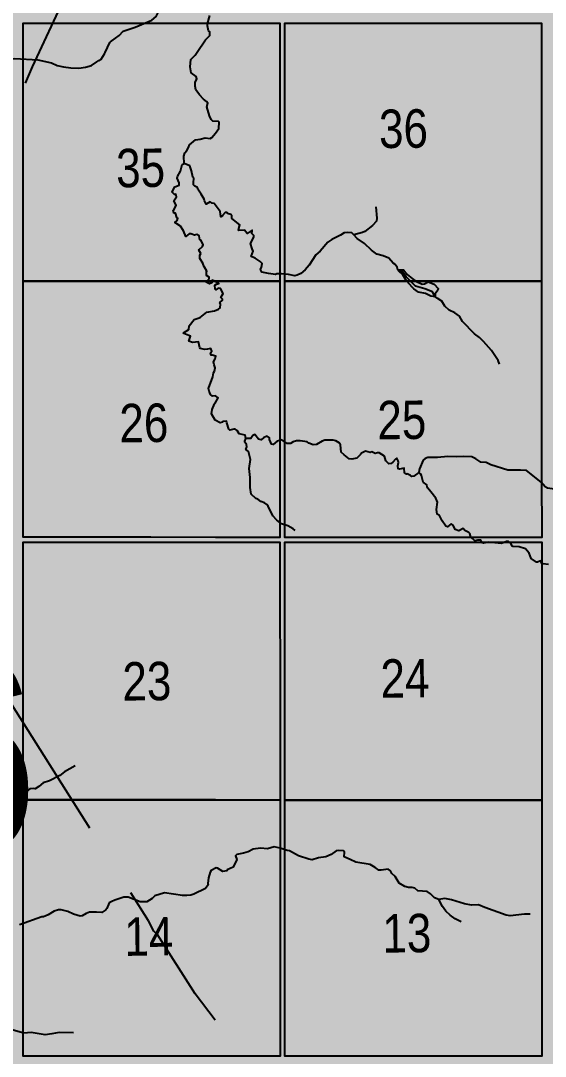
# Model space of a CAD drawing. Extents: x 399452 to 415540, y 6060435 to 6067869.
# Drawn here: x 410118.1 to 410227.1, y 6063193.7 to 6063408.6 of the extents above; entities that cross this region are included whole.
import ezdxf
from ezdxf.enums import TextEntityAlignment as Align

# ---------------------------------------------------------------- set-up
doc = ezdxf.new("R2010")
doc.units = 0
doc.header["$LTSCALE"] = 5
doc.linetypes.add('DASHED2', pattern=[9.525, 6.35, -3.175])
for name, color, linetype in [('P-PROPOSED', 10, 'Continuous'), ('Quarters', 8, 'Continuous'), ('RoadSeg', 57, 'DASHED2'), ('T-WATER', 160, 'Continuous')]:
    doc.layers.add(name, color=color, linetype=linetype)
doc.layers.add('ROUTE-MAP-BACKGROUND-H', color=7, linetype='Continuous', true_color=0xf0ebff)
doc.styles.add('120', font='ARIALN.TTF', dxfattribs={"height": 13})
doc.styles.get("Standard").update_dxf_attribs({"font": 'ARIALN.TTF'})

# ---------------------------------------------------------------- blocks, each defined once
blk = doc.blocks.new('*U228')
h = blk.add_hatch(color=255)
edge = h.paths.add_edge_path()
edge.add_line((-44, -28.5), (44, -28.5))
edge.add_arc((44, -22.5), 6, 270, 360)
edge.add_line((50, -22.5), (50, 21))
edge.add_arc((44, 21), 6, 0, 90)
edge.add_line((44, 27), (-44, 27))
edge.add_arc((-44, 21), 6, 90, 180)
edge.add_line((-50, 21), (-50, -22.5))
edge.add_arc((-44, -22.5), 6, 180, 270)
at = {"color": 1, "flags": 128}
blk.add_lwpolyline([(-44, -28.5, 3, 3, 0), (44, -28.5, 3, 3, 0.414214), (50, -22.5, 3, 3, 0), (50, 21, 3, 0, 0.414214), (44, 27, 0, 0, 0), (-44, 27, 0, 0, 0.414214), (-50, 21, 0, 0, 0), (-50, -22.5, 0, 3, 0.414214)], format="xyseb", close=True, dxfattribs=at)
blk.add_lwpolyline([(-509.24, -5.55, 0, 7.5, 0), (0, 0, 0, 0, 0)], format="xyseb", dxfattribs=at)
at = {"color": 1, "lineweight": 30, "flags": 104}
blk.add_attdef('ENTER_TEXT', text='', height=10, dxfattribs=at).set_placement((0, 0), align=Align.MIDDLE_CENTER)

msp = doc.modelspace()

# ---------------------------------------------------------------- hatches: boundary and pattern name
at = {"layer": 'ROUTE-MAP-BACKGROUND-H'}
h = msp.add_hatch(color=256, dxfattribs=at)
h.dxf.hatch_style = 1
h.paths.add_polyline_path([(410779.995, 6062481.762), (410779.995, 6063736.327), (409587.427, 6063736.085), (409587.427, 6062481.762)])

# ---------------------------------------------------------------- linework, layer by layer
at = {"layer": 'P-PROPOSED', "color": 90, "const_width": 1.999, "flags": 128}
msp.add_lwpolyline([(410171.255, 6063184.414), (410154.491, 6063206.477), (410146.547, 6063218.849), (410145.901, 6063219.5), (410144.758, 6063221.638), (410136.946, 6063234.046), (410099.785, 6063292.764)], dxfattribs=at)
at = {"layer": 'Quarters', "flags": 128}
for points in [[(410171.991, 6063354.546), (410158.574, 6063354.554), (410145.158, 6063354.561), (410131.741, 6063354.569), (410118.659, 6063354.577), (410118.662, 6063367.955), (410118.664, 6063381.334), (410118.667, 6063394.713), (410118.669, 6063408.091), (410131.747, 6063408.084), (410145.158, 6063408.076), (410158.57, 6063408.068), (410171.982, 6063408.06), (410171.984, 6063394.682), (410171.986, 6063381.303), (410171.989, 6063367.925)], [(410226.326, 6063354.543), (410212.91, 6063354.544), (410199.493, 6063354.544), (410186.077, 6063354.545), (410172.995, 6063354.546), (410172.992, 6063367.925), (410172.99, 6063381.303), (410172.988, 6063394.682), (410172.985, 6063408.06), (410186.062, 6063408.06), (410199.474, 6063408.059), (410212.886, 6063408.058), (410226.298, 6063408.058), (410226.305, 6063394.679), (410226.312, 6063381.3), (410226.319, 6063367.922)], [(410171.991, 6063354.546), (410171.993, 6063341.168), (410171.995, 6063327.789), (410171.998, 6063314.411), (410172, 6063301.367), (410158.578, 6063301.375), (410145.156, 6063301.383), (410131.735, 6063301.39), (410118.648, 6063301.398), (410118.651, 6063314.442), (410118.654, 6063327.82), (410118.657, 6063341.198), (410118.659, 6063354.577), (410131.741, 6063354.569), (410145.158, 6063354.561), (410158.574, 6063354.554)], [(410226.326, 6063354.543), (410226.333, 6063341.164), (410226.34, 6063327.786), (410226.348, 6063314.407), (410226.355, 6063301.363), (410212.933, 6063301.364), (410199.512, 6063301.365), (410186.09, 6063301.366), (410173.003, 6063301.367), (410173.001, 6063314.411), (410172.999, 6063327.789), (410172.997, 6063341.168), (410172.995, 6063354.546), (410186.077, 6063354.545), (410199.493, 6063354.544), (410212.91, 6063354.544)], [(410172.008, 6063246.851), (410158.582, 6063246.859), (410145.155, 6063246.867), (410131.728, 6063246.874), (410118.637, 6063246.882), (410118.639, 6063260.26), (410118.642, 6063273.638), (410118.645, 6063287.016), (410118.648, 6063300.395), (410131.735, 6063300.387), (410145.156, 6063300.38), (410158.578, 6063300.372), (410172, 6063300.364), (410172.002, 6063286.986), (410172.004, 6063273.608), (410172.006, 6063260.229)], [(410226.384, 6063246.846), (410212.957, 6063246.847), (410199.531, 6063246.848), (410186.104, 6063246.85), (410173.012, 6063246.851), (410173.01, 6063260.229), (410173.007, 6063273.607), (410173.005, 6063286.986), (410173.003, 6063300.364), (410186.09, 6063300.363), (410199.512, 6063300.362), (410212.934, 6063300.361), (410226.355, 6063300.36), (410226.362, 6063286.981), (410226.369, 6063273.603), (410226.377, 6063260.224)], [(410172.008, 6063246.851), (410172.011, 6063233.473), (410172.013, 6063220.095), (410172.015, 6063206.717), (410172.017, 6063193.673), (410158.586, 6063193.681), (410145.154, 6063193.688), (410131.722, 6063193.696), (410118.626, 6063193.703), (410118.628, 6063206.747), (410118.631, 6063220.125), (410118.634, 6063233.504), (410118.637, 6063246.882), (410131.728, 6063246.874), (410145.155, 6063246.867), (410158.582, 6063246.859)], [(410226.384, 6063246.846), (410226.391, 6063233.467), (410226.398, 6063220.089), (410226.406, 6063206.71), (410226.413, 6063193.666), (410212.981, 6063193.668), (410199.55, 6063193.669), (410186.118, 6063193.671), (410173.021, 6063193.673), (410173.019, 6063206.716), (410173.016, 6063220.095), (410173.014, 6063233.473), (410173.012, 6063246.851), (410186.104, 6063246.85), (410199.531, 6063246.848), (410212.957, 6063246.847)]]:
    msp.add_lwpolyline(points, close=True, dxfattribs=at)
at = {"layer": 'RoadSeg', "flags": 128}
for points in [[(410090.339, 6063363.421), (410096.593, 6063365.051), (410106.063, 6063367.217), (410106.591, 6063367.461), (410106.981, 6063367.868), (410120.625, 6063399.004), (410130.136, 6063419.537), (410131.008, 6063420.787)], [(410635.503, 6062662.611), (410623.182, 6062677.185), (410615.418, 6062685.603), (410610.626, 6062690.325), (410608.328, 6062692.038), (410605.836, 6062693.449), (410602.109, 6062695.066), (410598.858, 6062696.162), (410596.918, 6062696.652), (410592.411, 6062697.388), (410574.33, 6062699.73), (410567.455, 6062699.752), (410543.157, 6062699.83), (410539.682, 6062700.521), (410537.266, 6062701.468), (410535.014, 6062702.584), (410532.452, 6062704.16), (410530.221, 6062705.809), (410527.236, 6062708.506), (410498.03, 6062745.775), (410488.359, 6062758.625), (410474.621, 6062776.681), (410454.363, 6062802.935), (410449.395, 6062809.617), (410443.105, 6062817.501), (410442.312, 6062818.782), (410441.96, 6062819.707), (410441.764, 6062821.1), (410442.044, 6062823.568), (410445.812, 6062834.096), (410446.919, 6062836.782), (410447.626, 6062839.525), (410447.693, 6062841.057), (410447.477, 6062843.382), (410446.973, 6062845.168), (410446.272, 6062846.85), (410444.923, 6062849.25), (410444.068, 6062850.363), (410438.032, 6062857.108), (410422.184, 6062874.818), (410420.509, 6062876.912), (410415.709, 6062882.001), (410414.478, 6062883.538), (410393.689, 6062920.661), (410380.798, 6062943.179), (410374.446, 6062953.957), (410327.737, 6063036.278), (410306.126, 6063074.515), (410304.54, 6063077.11), (410301.874, 6063080.414), (410300.823, 6063081.323), (410298.229, 6063082.798), (410281.159, 6063090.653), (410257.915, 6063100.904), (410227.404, 6063114.894), (410223.974, 6063116.584), (410222.084, 6063117.842), (410220.351, 6063119.502), (410214.808, 6063126.67), (410185.149, 6063166.233), (410171.183, 6063184.535), (410154.408, 6063206.604), (410146.458, 6063218.978), (410145.812, 6063219.63), (410144.668, 6063221.768), (410136.851, 6063234.179), (410099.662, 6063292.913), (410096.912, 6063297.047), (410094.901, 6063299.3), (410093.649, 6063300.304), (410092.301, 6063301.074), (410086.116, 6063304.004), (410083.602, 6063304.881), (410067.551, 6063311.726), (410060.361, 6063314.967), (410053.075, 6063318.072), (410042.018, 6063323.227), (410039.771, 6063324.044), (410038.836, 6063324.191)]]:
    msp.add_lwpolyline(points, dxfattribs=at)
at = {"layer": 'T-WATER', "flags": 128}
for points in [[(410136.817, 6063404.232), (410137.079, 6063404.428), (410138.594, 6063405.56), (410139.427, 6063406.4), (410141.915, 6063407.272), (410145.408, 6063408.741), (410146.309, 6063409.493), (410146.864, 6063410.552), (410147.768, 6063411.296), (410149.022, 6063411.636), (410149.824, 6063412.462), (410150.516, 6063414.243)], [(410152.109, 6063378.991), (410152.04, 6063380.497), (410152.231, 6063381.176), (410152.63, 6063381.645), (410152.978, 6063382.252), (410153.172, 6063382.87), (410154.476, 6063383.89), (410155.432, 6063384.029), (410156.486, 6063384.309), (410157.502, 6063384.142), (410157.819, 6063384.331), (410158.608, 6063385.226), (410159.331, 6063386.219), (410159.356, 6063387.569), (410159.231, 6063387.675), (410158.034, 6063387.738), (410157.708, 6063388.093), (410157.367, 6063388.844), (410156.79, 6063390.699), (410156.986, 6063391.469), (410156.75, 6063391.817), (410156.126, 6063392.339), (410155.295, 6063393.221), (410154.498, 6063394.238), (410154.391, 6063395.038), (410154.4, 6063395.763), (410154.721, 6063396.543), (410154.567, 6063397.009), (410153.553, 6063397.786), (410153.322, 6063399.043), (410153.469, 6063400.521), (410154.351, 6063401.473), (410154.808, 6063402.053), (410156.506, 6063404.615), (410157.457, 6063405.5), (410157.436, 6063406.31), (410157.13, 6063406.523), (410156.922, 6063407.549), (410156.959, 6063407.976), (410157.408, 6063409.679)], [(410106.168, 6063400.483), (410107.557, 6063400.62), (410112.471, 6063400.462), (410113.867, 6063400.685), (410116.947, 6063400.762), (410121.712, 6063400.467), (410124.544, 6063399.868), (410125.731, 6063399.308), (410127.054, 6063399.015), (410128.579, 6063398.843), (410130.197, 6063398.767), (410131.615, 6063398.958), (410132.866, 6063399.306), (410133.938, 6063400.065), (410134.403, 6063400.343), (410134.88, 6063400.629), (410135.538, 6063401.717), (410135.662, 6063401.985), (410136.639, 6063404.099), (410136.817, 6063404.232)], [(410164.894, 6063321.865), (410164.735, 6063322.56), (410163.514, 6063322.827), (410163.127, 6063323.571), (410162.713, 6063323.793), (410162.432, 6063323.84), (410161.603, 6063323.639), (410161.401, 6063323.824), (410160.96, 6063325.15), (410160.91, 6063325.486), (410160.16, 6063325.425), (410160.055, 6063325.246), (410159.593, 6063325.166), (410158.551, 6063325.693), (410157.801, 6063326.997), (410157.909, 6063327.939), (410158.368, 6063329.109), (410158.539, 6063329.229), (410159.189, 6063330.309), (410158.624, 6063330.717), (410158.015, 6063330.689), (410157.55, 6063331.041), (410157.257, 6063331.728), (410157.18, 6063332.266), (410158.061, 6063334.678), (410158.223, 6063335.529), (410158.371, 6063335.833), (410158.531, 6063336.566), (410158.307, 6063337.155), (410158.184, 6063337.811), (410158.517, 6063338.442), (410158.684, 6063338.95), (410157.925, 6063339.211), (410157.698, 6063339.213), (410157.582, 6063339.694), (410157.83, 6063340.038), (410157.663, 6063340.566), (410156.912, 6063340.398), (410156.396, 6063340.374), (410155.413, 6063340.595), (410155.339, 6063340.694), (410155.103, 6063341.93), (410153.833, 6063341.829), (410153.086, 6063342.085), (410153.447, 6063343.118), (410152.012, 6063343.708), (410151.99, 6063343.801), (410153.043, 6063344.48), (410153.15, 6063345.263), (410154.16, 6063346.6), (410155.402, 6063346.982), (410156.826, 6063348.089), (410158.39, 6063348.361), (410159.261, 6063348.743), (410159.588, 6063349.023), (410159.673, 6063349.774), (410159.527, 6063350.082), (410160.075, 6063350.597), (410160.086, 6063350.837), (410159.747, 6063351.185), (410160.19, 6063351.973), (410159.615, 6063353.05), (410159.19, 6063353.104), (410158.702, 6063352.713), (410158.569, 6063352.894), (410158.499, 6063353.687), (410158.832, 6063353.909), (410159.274, 6063354.04), (410158.577, 6063354.498), (410157.94, 6063354.74), (410157.831, 6063354.2), (410157.346, 6063353.98), (410156.68, 6063354.315), (410156.659, 6063354.422), (410157.299, 6063355.057), (410157.314, 6063355.386), (410156.728, 6063355.699), (410156.706, 6063356.386), (410156.773, 6063356.594), (410156.33, 6063357.464), (410156.23, 6063357.508), (410155.968, 6063358.273), (410155.331, 6063359.249), (410155.381, 6063359.962), (410155.533, 6063360.272), (410155.17, 6063361.009), (410155.203, 6063361.129), (410155.872, 6063361.762), (410156.024, 6063362.058), (410155.604, 6063362.985), (410155.382, 6063363.149), (410155.244, 6063363.926), (410154.742, 6063364.198), (410154.236, 6063364.067), (410153.504, 6063364.376), (410153.17, 6063364.383), (410152.458, 6063363.802), (410151.935, 6063364.996), (410151.371, 6063365.936), (410150.189, 6063366.695), (410150.656, 6063367.163), (410150.782, 6063367.605), (410150.589, 6063367.774), (410150.282, 6063368.647), (410149.931, 6063368.658), (410149.814, 6063369.231), (410149.964, 6063369.312), (410150.47, 6063370.303), (410149.962, 6063371.207), (410150.502, 6063372.063), (410150.362, 6063372.578), (410150.059, 6063372.542), (410149.599, 6063373), (410149.578, 6063373.117), (410150.128, 6063374.127), (410151.091, 6063374.498), (410151.084, 6063374.978), (410150.663, 6063375.946), (410150.711, 6063376.281), (410151.371, 6063377.404), (410151.714, 6063378.764), (410152.109, 6063378.991)], [(410187.356, 6063364.174), (410186.939, 6063364.597), (410186.119, 6063364.646), (410185.326, 6063364.561), (410184.545, 6063364.066), (410182.792, 6063363.206), (410181.948, 6063362.636), (410180.316, 6063360.783), (410179.417, 6063359.974), (410178.09, 6063357.861), (410177.238, 6063356.905), (410176.339, 6063356.127), (410175.594, 6063355.764), (410175.082, 6063355.675), (410173.758, 6063355.903), (410172.315, 6063356.047), (410171.346, 6063356.047), (410171.094, 6063355.922), (410169.632, 6063356.11), (410168.199, 6063356.398), (410167.983, 6063356.955), (410168.173, 6063357.443), (410168.277, 6063358.224), (410167.859, 6063358.614), (410166.845, 6063359.309), (410166.008, 6063359.68), (410166.407, 6063360.759), (410166.197, 6063361.238), (410165.898, 6063362.336), (410166.54, 6063363.655), (410166.558, 6063364.037), (410166.111, 6063364.509), (410166.227, 6063364.79), (410166.196, 6063365.11), (410165.192, 6063364.46), (410164.599, 6063365.123), (410163.441, 6063365.053), (410163.359, 6063365.23), (410163.63, 6063366.249), (410162.018, 6063367.537), (410162.023, 6063368.097), (410161.756, 6063368.367), (410161.104, 6063368.581), (410160.953, 6063368.787), (410160.619, 6063368.811), (410160.065, 6063368.173), (410160.055, 6063368.076), (410159.716, 6063367.903), (410159.542, 6063368.985), (410158.298, 6063370.632), (410157.899, 6063370.708), (410157.495, 6063371.011), (410156.664, 6063370.555), (410156.306, 6063371.2), (410156.228, 6063371.559), (410155.617, 6063372.619), (410154.909, 6063373.615), (410154.862, 6063373.963), (410154.334, 6063374.281), (410154.053, 6063374.545), (410154.002, 6063375.034), (410154.078, 6063375.882), (410153.904, 6063376.104), (410153.644, 6063377.465), (410153.28, 6063378.492), (410152.109, 6063378.991)], [(410191.89, 6063369.977), (410192.121, 6063367.585), (410192.022, 6063366.97), (410191.186, 6063366.08), (410189.591, 6063364.867), (410189.103, 6063364.613), (410187.356, 6063364.174)], [(410196.508, 6063356.882), (410196.338, 6063357.447), (410195.867, 6063358.087), (410195.506, 6063358.313), (410194.62, 6063359.3), (410193.451, 6063359.794), (410192.096, 6063360.161), (410191.024, 6063360.961), (410189.571, 6063362.371), (410188.039, 6063363.39), (410188.015, 6063363.411), (410187.356, 6063364.174)], [(410204.211, 6063351.314), (410203.642, 6063352.329), (410202.071, 6063352.969), (410200.167, 6063353.476), (410198.232, 6063355.412), (410197.453, 6063356.405), (410196.508, 6063356.882)], [(410217.588, 6063337.288), (410217.328, 6063338.075), (410215.948, 6063340.173), (410214.303, 6063342.012), (410213.42, 6063342.884), (410212.389, 6063343.617), (410209.876, 6063346.146), (410209.277, 6063347.246), (410208.324, 6063348.003), (410207.114, 6063348.516), (410206.258, 6063349.35), (410205.648, 6063350.418), (410204.619, 6063350.997), (410204.211, 6063351.314)], [(410175.122, 6063302.788), (410174.748, 6063303.141), (410173.635, 6063303.742), (410172.345, 6063304.155), (410171.323, 6063304.904), (410170.528, 6063305.827), (410169.559, 6063307.871), (410169.282, 6063308.2), (410168.817, 6063308.53), (410168.056, 6063308.791), (410167.38, 6063309.271), (410166.99, 6063309.454), (410165.995, 6063310.3), (410165.839, 6063311.723), (410165.811, 6063313.795), (410165.584, 6063315.678), (410165.902, 6063317.495), (410165.454, 6063319.204), (410164.939, 6063319.602), (410165.131, 6063320.154), (410165.077, 6063320.631), (410164.675, 6063321.095), (410164.684, 6063321.367), (410164.894, 6063321.865)], [(410200.833, 6063314.805), (410199.807, 6063314.062), (410199.355, 6063313.986), (410199.136, 6063314.22), (410198.44, 6063314.552), (410198.299, 6063314.505), (410197.863, 6063314.755), (410197.772, 6063315.719), (410196.802, 6063315.531), (410196.571, 6063315.594), (410196.443, 6063316.217), (410196.636, 6063316.883), (410196.569, 6063317.27), (410196.243, 6063317.785), (410195.959, 6063317.57), (410195.456, 6063316.969), (410195.075, 6063316.723), (410194.633, 6063316.663), (410193.977, 6063317.227), (410193.703, 6063318.233), (410192.62, 6063318.942), (410192.239, 6063318.934), (410191.756, 6063318.785), (410191.072, 6063319.119), (410190.764, 6063318.975), (410189.781, 6063319.265), (410188.915, 6063318.836), (410188.748, 6063318.555), (410187.962, 6063317.784), (410186.941, 6063317.627), (410186.347, 6063317.696), (410185.336, 6063318.512), (410184.731, 6063319.074), (410184.576, 6063320.598), (410184.3, 6063320.99), (410183.611, 6063321.371), (410183.061, 6063321.55), (410181.329, 6063321.554), (410180.782, 6063321.319), (410179.561, 6063320.617), (410178.873, 6063320.564), (410178.016, 6063320.92), (410177.674, 6063321.196), (410176.204, 6063321.428), (410175.427, 6063321.391), (410174.745, 6063321.184), (410174.209, 6063320.867), (410173.458, 6063320.884), (410172.406, 6063321.64), (410171.434, 6063321.301), (410170.603, 6063320.61), (410170.259, 6063320.737), (410169.826, 6063321.647), (410169.803, 6063322.04), (410169.306, 6063322.349), (410168.614, 6063322.069), (410168.075, 6063321.608), (410167.541, 6063321.725), (410166.792, 6063322.743), (410166.386, 6063322.532), (410165.917, 6063321.88), (410164.894, 6063321.865)], [(410233.595, 6063310.933), (410229.925, 6063311.227), (410227.557, 6063311.601), (410227.086, 6063311.856), (410226.245, 6063312.825), (410223.186, 6063315.218), (410221.978, 6063315.309), (410219.305, 6063315.3), (410215.784, 6063316.425), (410214.808, 6063316.909), (410213.688, 6063317.005), (410212.703, 6063317.692), (410211.836, 6063318.112), (410210.168, 6063318.181), (410208.591, 6063318.1), (410206.857, 6063318.12), (410204.721, 6063317.961), (410202.736, 6063317.911), (410202.181, 6063317.736), (410201.753, 6063317.392), (410200.956, 6063315.595), (410200.833, 6063314.805)], [(410227.794, 6063295.742), (410226.619, 6063295.865), (410226.408, 6063295.954), (410226.127, 6063296.468), (410225.478, 6063296.235), (410225.265, 6063296.236), (410224.151, 6063296.986), (410223.751, 6063298.056), (410222.988, 6063298.966), (410221.645, 6063299.408), (410220.387, 6063299.453), (410220.24, 6063299.538), (410219.965, 6063300.141), (410219.459, 6063300.49), (410219.077, 6063300.5), (410218.006, 6063300.088), (410215.238, 6063300.346), (410214.254, 6063300.173), (410213.997, 6063300.213), (410213.705, 6063300.758), (410213.003, 6063300.772), (410212.468, 6063300.632), (410211.648, 6063301.425), (410211.399, 6063302.158), (410211.228, 6063302.399), (410210.414, 6063302.764), (410210.029, 6063303.177), (410209.173, 6063302.692), (410208.365, 6063302.972), (410207.94, 6063303.922), (410207.544, 6063304.154), (410206.784, 6063303.568), (410206.416, 6063303.694), (410205.686, 6063304.795), (410205.097, 6063305.907), (410204.663, 6063306.207), (410204.512, 6063307.138), (410204.71, 6063308.67), (410204.347, 6063309.509), (410203.344, 6063310.838), (410202.692, 6063311.563), (410202.57, 6063311.829), (410202.51, 6063312.3), (410201.728, 6063312.804), (410201.405, 6063314.212), (410201.171, 6063314.567), (410200.833, 6063314.805)], [(410129.426, 6063253.961), (410127.24, 6063252.7), (410126.293, 6063251.977), (410124.159, 6063250.803), (410122.798, 6063250.403), (410121.883, 6063249.663), (410121.146, 6063249.183), (410120.718, 6063249.256), (410120.037, 6063249.205), (410117.716, 6063247.403), (410116.984, 6063247.037), (410114.86, 6063246.769), (410113.685, 6063246.145), (410112.479, 6063245.711), (410111.554, 6063245.291)], [(410205.003, 6063226.205), (410204.106, 6063226.558), (410203.263, 6063227.36), (410202.539, 6063227.837), (410200.596, 6063228.02), (410200.04, 6063228.526), (410199.444, 6063228.672), (410198.684, 6063228.67), (410197.897, 6063228.888), (410196.746, 6063229.58), (410195.924, 6063230.947), (410195.245, 6063231.571), (410194.978, 6063232.152), (410194.479, 6063232.513), (410192.996, 6063232.277), (410192.51, 6063232.314), (410191.802, 6063232.871), (410190.76, 6063233.492), (410187.748, 6063233.927), (410186.558, 6063234.519), (410185.44, 6063234.964), (410185.329, 6063235.092), (410185.41, 6063236.003), (410185.16, 6063236.302), (410184.206, 6063236.378), (410183.662, 6063236.329), (410182.653, 6063235.553), (410181.534, 6063235.036), (410180.006, 6063234.878), (410178.665, 6063234.47), (410177.959, 6063234.549), (410175.849, 6063235.292), (410173.993, 6063236.309), (410173.505, 6063236.373), (410172.051, 6063236.858), (410170.781, 6063237.132), (410169.416, 6063236.698), (410167.98, 6063236.876), (410166.409, 6063236.651), (410165.364, 6063236.106), (410164.438, 6063235.797), (410163.018, 6063235.522), (410162.741, 6063235.263), (410163.032, 6063234.508), (410162.261, 6063232.939), (410161.054, 6063232.367), (410160.941, 6063232.189), (410160.142, 6063232.01), (410158.993, 6063232.745), (410158.747, 6063232.755), (410157.707, 6063232.258), (410157.503, 6063231.914), (410157.18, 6063230.73), (410156.983, 6063229.552), (410157.085, 6063229.225), (410156.512, 6063228.459), (410154.128, 6063227.318), (410153.481, 6063227.128), (410152.675, 6063227.038), (410151.772, 6063227.044), (410148.009, 6063227.559), (410146.025, 6063226.939), (410145.454, 6063226.385), (410144.345, 6063225.708), (410142.953, 6063225.749), (410140.463, 6063226.718), (410139.568, 6063226.67), (410137.67, 6063226.085), (410137.066, 6063225.775), (410136.803, 6063225.64)], [(410223.962, 6063223.133), (410222.771, 6063223.163), (410219.78, 6063222.833), (410218.972, 6063222.939), (410214.527, 6063224.516), (410213.202, 6063225.1), (410211.78, 6063225.064), (410210.304, 6063225.29), (410207.64, 6063226.132), (410206.236, 6063226.423), (410205.003, 6063226.205)], [(410209.609, 6063221.549), (410209.494, 6063221.666), (410208.35, 6063222.21), (410207.347, 6063222.956), (410206.459, 6063223.793), (410205.721, 6063224.771), (410205.003, 6063226.205)], [(410136.803, 6063225.64), (410136.54, 6063225.505), (410136.005, 6063224.329), (410135.802, 6063224.032), (410134.972, 6063223.523), (410133.916, 6063223.552), (410132.449, 6063223.591), (410131.737, 6063223.304), (410130.935, 6063222.842), (410130.513, 6063222.75), (410129.104, 6063223.143), (410127.953, 6063223.733), (410126.58, 6063224.075), (410125.982, 6063224.042), (410125.063, 6063223.789), (410123.871, 6063223.055), (410122.854, 6063222.63), (410122.566, 6063222.641), (410117.926, 6063220.924)], [(410129.101, 6063198.562), (410126.162, 6063198.631), (410124.612, 6063198.293), (410123.233, 6063198.092), (410120.332, 6063198.621), (410118.809, 6063198.435), (410116.121, 6063199.238), (410113.66, 6063200.222), (410113.185, 6063200.649), (410112.112, 6063201.319), (410111.62, 6063201.473), (410109.837, 6063201.498), (410109.367, 6063201.333), (410108.381, 6063201.413), (410105.672, 6063202.035), (410103.162, 6063202.913), (410100.971, 6063204.055), (410100.311, 6063204.766)]]:
    msp.add_lwpolyline(points, dxfattribs=at)
msp.add_lwpolyline([(410204.211, 6063351.314), (410203.357, 6063351.399), (410202.194, 6063351.971), (410200.756, 6063352.251), (410199.767, 6063352.978), (410199.459, 6063353.325), (410198.356, 6063354.568), (410198.153, 6063354.796), (410197.507, 6063355.841), (410196.762, 6063356.555), (410196.508, 6063356.882), (410197.685, 6063356.883), (410198.413, 6063355.912), (410199.458, 6063355.123), (410200.194, 6063354.568), (410200.327, 6063354.467), (410201.546, 6063353.918), (410201.981, 6063354.021), (410202.757, 6063354.387), (410204.03, 6063353.937), (410204.85, 6063353.02), (410204.766, 6063352.653), (410204.245, 6063351.915), (410204.211, 6063351.314)], close=True, dxfattribs=at)

# ---------------------------------------------------------------- block references
at = {"xscale": 0.9987944844461197, "yscale": 0.9987944844461197, "zscale": 0.9987944844461197}
msp.add_blockref('*U228', (410235.751, 6063398.215), dxfattribs=at)

# ---------------------------------------------------------------- texts
at = {"layer": 'RoadSeg', "style": '120'}
for s, height, rotation, p in [('36', 7.9745, 0.67212, (410192.612, 6063382.155)), ('35', 7.9745, 0.67212, (410138.018, 6063374.009)), ('25', 7.9745, 0.67212, (410192.27, 6063321.702)), ('26', 7.9745, 0.67212, (410138.689, 6063321.074)), ('67-4-6', 39.8725, 1.17937, (409990.005, 6063233.817)), ('23', 7.9745, 0.67212, (410139.318, 6063267.477)), ('24', 7.9745, 0.67212, (410192.921, 6063268.064)), ('14', 7.9745, 0.67212, (410139.721, 6063214.497)), ('13', 7.9745, 0.67212, (410193.312, 6063215.168))]:
    msp.add_text(s, height=height, rotation=rotation, dxfattribs=at).set_placement(p)

doc.saveas('drawing.dxf')
